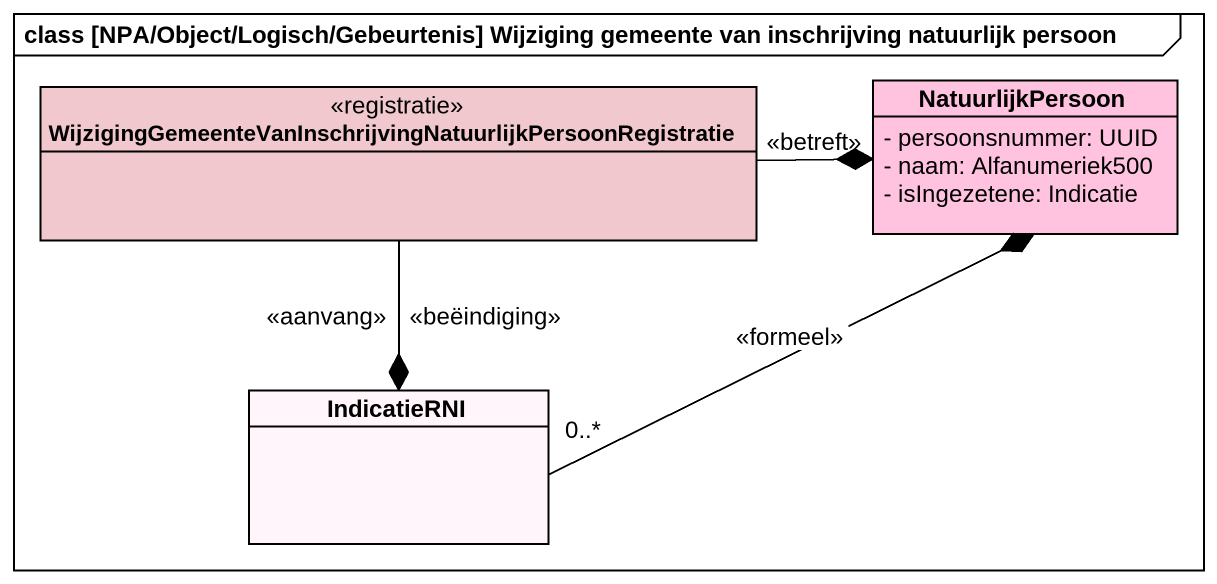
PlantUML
@startuml
mainframe class [NPA/Object/Logisch/Gebeurtenis] Wijziging gemeente van inschrijving natuurlijk persoon
hide circle
hide empty members
skinparam classAttributeIconSize 0
class NatuurlijkPersoon #FFC3DF {
  - persoonsnummer: UUID
  - naam: Alfanumeriek500
  - isIngezetene: Indicatie
}
class "WijzigingGemeenteVanInschrijvingNatuurlijkPersoonRegistratie" as WijzigingGemeenteVanInschrij <<registratie>> #F0C8CD
class IndicatieRNI #FFF5FA
WijzigingGemeenteVanInschrij -right-* NatuurlijkPersoon : <<betreft>>
WijzigingGemeenteVanInschrij --* IndicatieRNI : <<beëindiging>>
WijzigingGemeenteVanInschrij --* IndicatieRNI : <<aanvang>>
IndicatieRNI "0..*" -right-* NatuurlijkPersoon : <<formeel>>
@enduml
